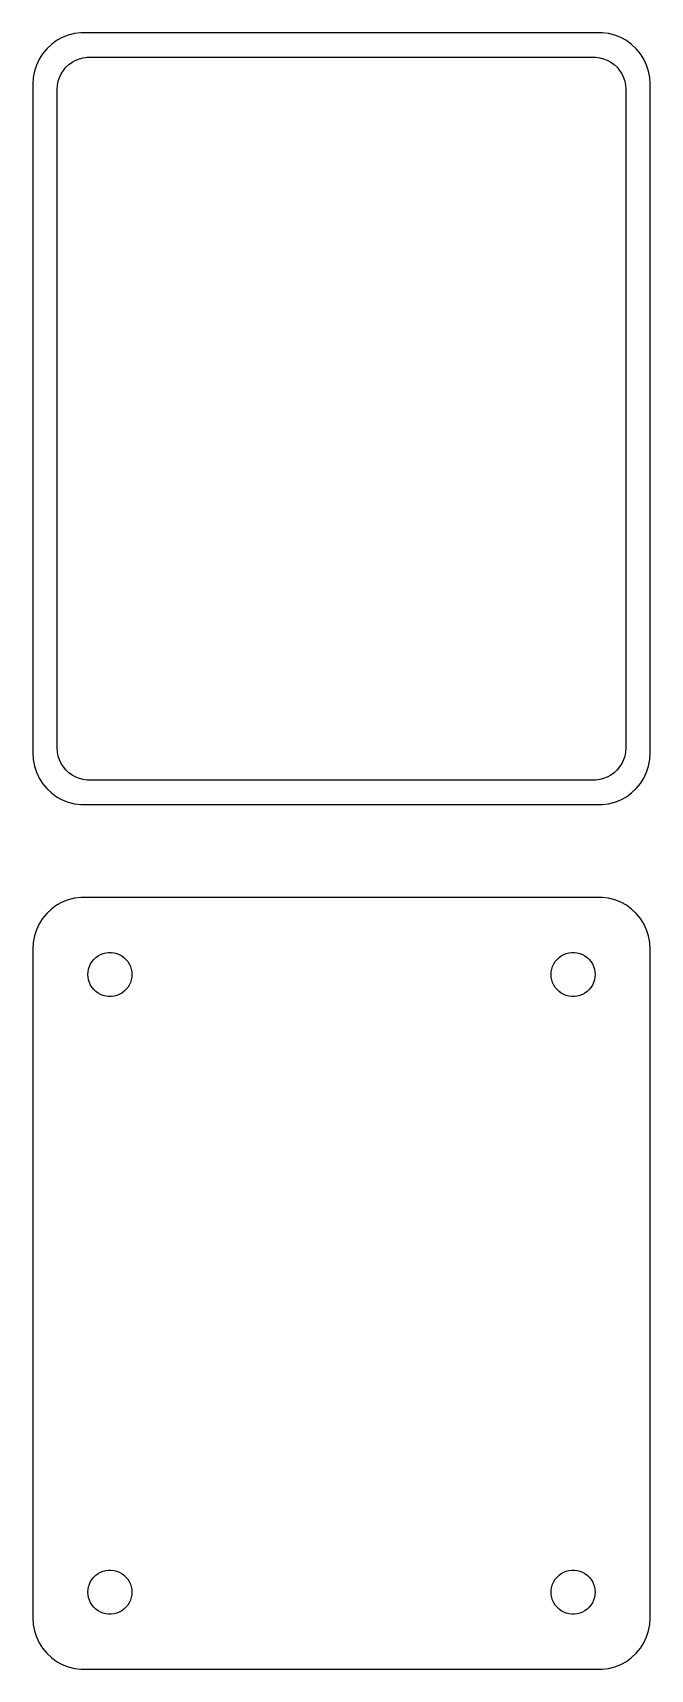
# Model space of a CAD drawing. Header units: metres. Extents: x -30 to 30, y 131 to 289.
import ezdxf

# ---------------------------------------------------------------- set-up
doc = ezdxf.new("R2010")
doc.units = ezdxf.units.M

msp = doc.modelspace()

# ---------------------------------------------------------------- linework, layer by layer
for p, q in [((-25.9369, 289.411), (-26.5451, 289.255)), ((-25.3139, 289.49), (-25.9369, 289.411)), ((25.3139, 289.49), (-25.3139, 289.49)), ((25.9369, 289.411), (25.3139, 289.49)), ((26.5451, 289.255), (25.9369, 289.411)), ((-28.6448, 287.923), (-29.0451, 287.439)), ((-28.1871, 288.353), (-28.6448, 287.923)), ((-27.6791, 288.722), (-28.1871, 288.353)), ((-27.1289, 289.024), (-27.6791, 288.722)), ((-26.5451, 289.255), (-27.1289, 289.024)), ((27.1289, 289.024), (26.5451, 289.255)), ((27.6791, 288.722), (27.1289, 289.024)), ((28.1871, 288.353), (27.6791, 288.722)), ((28.6448, 287.923), (28.1871, 288.353)), ((29.0451, 287.439), (28.6448, 287.923)), ((-29.6489, 286.341), (-29.8429, 285.743)), ((-29.3815, 286.909), (-29.6489, 286.341)), ((-29.0451, 287.439), (-29.3815, 286.909)), ((-26.7692, 286.131), (-26.4842, 286.399)), ((-26.4842, 286.399), (-26.168, 286.628)), ((-26.168, 286.628), (-25.8254, 286.817)), ((-25.8254, 286.817), (-25.4619, 286.961)), ((-25.4619, 286.961), (-25.0833, 287.058)), ((-25.0833, 287.058), (-24.6954, 287.107)), ((-24.6954, 287.107), (24.6954, 287.107)), ((24.6954, 287.107), (25.0833, 287.058)), ((25.0833, 287.058), (25.4619, 286.961)), ((25.4619, 286.961), (25.8254, 286.817)), ((25.8254, 286.817), (26.168, 286.628)), ((26.168, 286.628), (26.4842, 286.399)), ((26.4842, 286.399), (26.7692, 286.131)), ((29.3815, 286.909), (29.0451, 287.439)), ((29.6489, 286.341), (29.3815, 286.909)), ((29.8429, 285.743), (29.6489, 286.341)), ((-29.9606, 285.127), (-30, 284.5)), ((-29.8429, 285.743), (-29.9606, 285.127)), ((-27.5884, 284.39), (-27.5151, 284.774)), ((-27.5151, 284.774), (-27.3943, 285.146)), ((-27.3943, 285.146), (-27.2279, 285.5)), ((-27.2279, 285.5), (-27.0184, 285.83)), ((-27.0184, 285.83), (-26.7692, 286.131)), ((26.7692, 286.131), (27.0184, 285.83)), ((27.0184, 285.83), (27.2279, 285.5)), ((27.2279, 285.5), (27.3943, 285.146)), ((27.3943, 285.146), (27.5151, 284.774)), ((27.5151, 284.774), (27.5884, 284.39)), ((29.9606, 285.127), (29.8429, 285.743)), ((30, 284.5), (29.9606, 285.127)), ((-30, 284.5), (-30, 219.5)), ((-27.6129, 284), (-27.5884, 284.39)), ((-27.6129, 220), (-27.6129, 284)), ((27.5884, 284.39), (27.6129, 284)), ((27.6129, 284), (27.6129, 220)), ((30, 219.5), (30, 284.5)), ((-30, 219.5), (-29.9606, 218.873)), ((-27.5884, 219.61), (-27.6129, 220)), ((-27.5151, 219.226), (-27.5884, 219.61)), ((27.5884, 219.61), (27.5151, 219.226)), ((27.6129, 220), (27.5884, 219.61)), ((29.9606, 218.873), (30, 219.5)), ((-29.9606, 218.873), (-29.8429, 218.257)), ((-29.8429, 218.257), (-29.6489, 217.659)), ((-27.3943, 218.854), (-27.5151, 219.226)), ((-27.2279, 218.5), (-27.3943, 218.854)), ((-27.0184, 218.17), (-27.2279, 218.5)), ((-26.7692, 217.869), (-27.0184, 218.17)), ((-26.4842, 217.601), (-26.7692, 217.869)), ((26.7692, 217.869), (26.4842, 217.601)), ((27.0184, 218.17), (26.7692, 217.869)), ((27.2279, 218.5), (27.0184, 218.17)), ((27.3943, 218.854), (27.2279, 218.5)), ((27.5151, 219.226), (27.3943, 218.854)), ((29.6489, 217.659), (29.8429, 218.257)), ((29.8429, 218.257), (29.9606, 218.873)), ((-29.6489, 217.659), (-29.3815, 217.091)), ((-29.3815, 217.091), (-29.0451, 216.561)), ((-29.0451, 216.561), (-28.6448, 216.077)), ((-26.168, 217.372), (-26.4842, 217.601)), ((-25.8254, 217.183), (-26.168, 217.372)), ((-25.4619, 217.039), (-25.8254, 217.183)), ((-25.0833, 216.942), (-25.4619, 217.039)), ((-24.6954, 216.893), (-25.0833, 216.942)), ((24.6954, 216.893), (-24.6954, 216.893)), ((25.0833, 216.942), (24.6954, 216.893)), ((25.4619, 217.039), (25.0833, 216.942)), ((25.8254, 217.183), (25.4619, 217.039)), ((26.168, 217.372), (25.8254, 217.183)), ((26.4842, 217.601), (26.168, 217.372)), ((28.6448, 216.077), (29.0451, 216.561)), ((29.0451, 216.561), (29.3815, 217.091)), ((29.3815, 217.091), (29.6489, 217.659)), ((-28.6448, 216.077), (-28.1871, 215.647)), ((-28.1871, 215.647), (-27.6791, 215.278)), ((-27.6791, 215.278), (-27.1289, 214.976)), ((-27.1289, 214.976), (-26.5451, 214.745)), ((-26.5451, 214.745), (-25.9369, 214.589)), ((25.9369, 214.589), (26.5451, 214.745)), ((26.5451, 214.745), (27.1289, 214.976)), ((27.1289, 214.976), (27.6791, 215.278)), ((27.6791, 215.278), (28.1871, 215.647)), ((28.1871, 215.647), (28.6448, 216.077)), ((-25.9369, 214.589), (-25.3139, 214.51)), ((-25.3139, 214.51), (25.3139, 214.51)), ((25.3139, 214.51), (25.9369, 214.589)), ((-26.5451, 205.255), (-27.1289, 205.024)), ((-25.9369, 205.411), (-26.5451, 205.255)), ((-25.3139, 205.49), (-25.9369, 205.411)), ((25.3139, 205.49), (-25.3139, 205.49)), ((25.9369, 205.411), (25.3139, 205.49)), ((26.5451, 205.255), (25.9369, 205.411)), ((27.1289, 205.024), (26.5451, 205.255)), ((-28.6448, 203.923), (-29.0451, 203.439)), ((-28.1871, 204.353), (-28.6448, 203.923)), ((-27.6791, 204.722), (-28.1871, 204.353)), ((-27.1289, 205.024), (-27.6791, 204.722)), ((27.6791, 204.722), (27.1289, 205.024)), ((28.1871, 204.353), (27.6791, 204.722)), ((28.6448, 203.923), (28.1871, 204.353)), ((29.0451, 203.439), (28.6448, 203.923)), ((-29.6489, 202.341), (-29.8429, 201.743)), ((-29.3815, 202.909), (-29.6489, 202.341)), ((-29.0451, 203.439), (-29.3815, 202.909)), ((29.3815, 202.909), (29.0451, 203.439)), ((29.6489, 202.341), (29.3815, 202.909)), ((29.8429, 201.743), (29.6489, 202.341)), ((-29.9606, 201.127), (-30, 200.5)), ((-30, 200.5), (-30, 135.5)), ((-29.8429, 201.743), (-29.9606, 201.127)), ((29.9606, 201.127), (29.8429, 201.743)), ((30, 200.5), (29.9606, 201.127)), ((30, 135.5), (30, 200.5)), ((-24.5682, 198.531), (-24.4853, 198.786)), ((-24.4853, 198.786), (-24.3712, 199.029)), ((-24.3712, 199.029), (-24.2275, 199.255)), ((-24.2275, 199.255), (-24.0565, 199.462)), ((-24.0565, 199.462), (-23.8611, 199.645)), ((-23.8611, 199.645), (-23.6441, 199.803)), ((-23.6441, 199.803), (-23.4091, 199.932)), ((-23.4091, 199.932), (-23.1598, 200.031)), ((-23.1598, 200.031), (-22.9001, 200.097)), ((-22.9001, 200.097), (-22.6341, 200.131)), ((-22.6341, 200.131), (-22.3659, 200.131)), ((-22.3659, 200.131), (-22.0999, 200.097)), ((-22.0999, 200.097), (-21.8401, 200.031)), ((-21.8401, 200.031), (-21.5908, 199.932)), ((-21.5908, 199.932), (-21.3559, 199.803)), ((-21.3559, 199.803), (-21.1389, 199.645)), ((-21.1389, 199.645), (-20.9434, 199.462)), ((-20.9434, 199.462), (-20.7725, 199.255)), ((-20.7725, 199.255), (-20.6288, 199.029)), ((-20.6288, 199.029), (-20.5146, 198.786)), ((-20.5146, 198.786), (-20.4318, 198.531)), ((20.4318, 198.531), (20.5146, 198.786)), ((20.5146, 198.786), (20.6288, 199.029)), ((20.6288, 199.029), (20.7725, 199.255)), ((20.7725, 199.255), (20.9434, 199.462)), ((20.9434, 199.462), (21.1389, 199.645)), ((21.1389, 199.645), (21.3559, 199.803)), ((21.3559, 199.803), (21.5908, 199.932)), ((21.5908, 199.932), (21.8401, 200.031)), ((21.8401, 200.031), (22.0999, 200.097)), ((22.0999, 200.097), (22.3659, 200.131)), ((22.3659, 200.131), (22.6341, 200.131)), ((22.6341, 200.131), (22.9001, 200.097)), ((22.9001, 200.097), (23.1598, 200.031)), ((23.1598, 200.031), (23.4091, 199.932)), ((23.4091, 199.932), (23.6441, 199.803)), ((23.6441, 199.803), (23.8611, 199.645)), ((23.8611, 199.645), (24.0565, 199.462)), ((24.0565, 199.462), (24.2275, 199.255)), ((24.2275, 199.255), (24.3712, 199.029)), ((24.3712, 199.029), (24.4853, 198.786)), ((24.4853, 198.786), (24.5682, 198.531)), ((-24.6353, 198), (-24.6185, 198.268)), ((-24.6185, 197.732), (-24.6353, 198)), ((-24.6185, 198.268), (-24.5682, 198.531)), ((-24.5682, 197.469), (-24.6185, 197.732)), ((-24.4853, 197.214), (-24.5682, 197.469)), ((-24.3712, 196.971), (-24.4853, 197.214)), ((-20.5146, 197.214), (-20.6288, 196.971)), ((-20.4318, 197.469), (-20.5146, 197.214)), ((-20.4318, 198.531), (-20.3815, 198.268)), ((-20.3815, 197.732), (-20.4318, 197.469)), ((-20.3815, 198.268), (-20.3647, 198)), ((-20.3647, 198), (-20.3815, 197.732)), ((20.3647, 198), (20.3815, 198.268)), ((20.3815, 197.732), (20.3647, 198)), ((20.3815, 198.268), (20.4318, 198.531)), ((20.4318, 197.469), (20.3815, 197.732)), ((20.5146, 197.214), (20.4318, 197.469)), ((20.6288, 196.971), (20.5146, 197.214)), ((24.4853, 197.214), (24.3712, 196.971)), ((24.5682, 197.469), (24.4853, 197.214)), ((24.5682, 198.531), (24.6185, 198.268)), ((24.6185, 197.732), (24.5682, 197.469)), ((24.6185, 198.268), (24.6353, 198)), ((24.6353, 198), (24.6185, 197.732)), ((-24.2275, 196.745), (-24.3712, 196.971)), ((-24.0565, 196.538), (-24.2275, 196.745)), ((-23.8611, 196.355), (-24.0565, 196.538)), ((-23.6441, 196.197), (-23.8611, 196.355)), ((-23.4091, 196.068), (-23.6441, 196.197)), ((-23.1598, 195.969), (-23.4091, 196.068)), ((-22.9001, 195.903), (-23.1598, 195.969)), ((-22.6341, 195.869), (-22.9001, 195.903)), ((-22.3659, 195.869), (-22.6341, 195.869)), ((-22.0999, 195.903), (-22.3659, 195.869)), ((-21.8401, 195.969), (-22.0999, 195.903)), ((-21.5908, 196.068), (-21.8401, 195.969)), ((-21.3559, 196.197), (-21.5908, 196.068)), ((-21.1389, 196.355), (-21.3559, 196.197)), ((-20.9434, 196.538), (-21.1389, 196.355)), ((-20.7725, 196.745), (-20.9434, 196.538)), ((-20.6288, 196.971), (-20.7725, 196.745)), ((20.7725, 196.745), (20.6288, 196.971)), ((20.9434, 196.538), (20.7725, 196.745)), ((21.1389, 196.355), (20.9434, 196.538)), ((21.3559, 196.197), (21.1389, 196.355)), ((21.5908, 196.068), (21.3559, 196.197)), ((21.8401, 195.969), (21.5908, 196.068)), ((22.0999, 195.903), (21.8401, 195.969)), ((22.3659, 195.869), (22.0999, 195.903)), ((22.6341, 195.869), (22.3659, 195.869)), ((22.9001, 195.903), (22.6341, 195.869)), ((23.1598, 195.969), (22.9001, 195.903)), ((23.4091, 196.068), (23.1598, 195.969)), ((23.6441, 196.197), (23.4091, 196.068)), ((23.8611, 196.355), (23.6441, 196.197)), ((24.0565, 196.538), (23.8611, 196.355)), ((24.2275, 196.745), (24.0565, 196.538)), ((24.3712, 196.971), (24.2275, 196.745)), ((-23.6441, 139.803), (-23.4091, 139.932)), ((-23.4091, 139.932), (-23.1598, 140.031)), ((-23.1598, 140.031), (-22.9001, 140.097)), ((-22.9001, 140.097), (-22.6341, 140.131)), ((-22.6341, 140.131), (-22.3659, 140.131)), ((-22.3659, 140.131), (-22.0999, 140.097)), ((-22.0999, 140.097), (-21.8401, 140.031)), ((-21.8401, 140.031), (-21.5908, 139.932)), ((-21.5908, 139.932), (-21.3559, 139.803)), ((21.3559, 139.803), (21.5908, 139.932)), ((21.5908, 139.932), (21.8401, 140.031)), ((21.8401, 140.031), (22.0999, 140.097)), ((22.0999, 140.097), (22.3659, 140.131)), ((22.3659, 140.131), (22.6341, 140.131)), ((22.6341, 140.131), (22.9001, 140.097)), ((22.9001, 140.097), (23.1598, 140.031)), ((23.1598, 140.031), (23.4091, 139.932)), ((23.4091, 139.932), (23.6441, 139.803)), ((-24.6185, 138.268), (-24.5682, 138.531)), ((-24.5682, 138.531), (-24.4853, 138.786)), ((-24.4853, 138.786), (-24.3712, 139.029)), ((-24.3712, 139.029), (-24.2275, 139.255)), ((-24.2275, 139.255), (-24.0565, 139.462)), ((-24.0565, 139.462), (-23.8611, 139.645)), ((-23.8611, 139.645), (-23.6441, 139.803)), ((-21.3559, 139.803), (-21.1389, 139.645)), ((-21.1389, 139.645), (-20.9434, 139.462)), ((-20.9434, 139.462), (-20.7725, 139.255)), ((-20.7725, 139.255), (-20.6288, 139.029)), ((-20.6288, 139.029), (-20.5146, 138.786)), ((-20.5146, 138.786), (-20.4318, 138.531)), ((-20.4318, 138.531), (-20.3815, 138.268)), ((20.3815, 138.268), (20.4318, 138.531)), ((20.4318, 138.531), (20.5146, 138.786)), ((20.5146, 138.786), (20.6288, 139.029)), ((20.6288, 139.029), (20.7725, 139.255)), ((20.7725, 139.255), (20.9434, 139.462)), ((20.9434, 139.462), (21.1389, 139.645)), ((21.1389, 139.645), (21.3559, 139.803)), ((23.6441, 139.803), (23.8611, 139.645)), ((23.8611, 139.645), (24.0565, 139.462)), ((24.0565, 139.462), (24.2275, 139.255)), ((24.2275, 139.255), (24.3712, 139.029)), ((24.3712, 139.029), (24.4853, 138.786)), ((24.4853, 138.786), (24.5682, 138.531)), ((24.5682, 138.531), (24.6185, 138.268)), ((-24.6353, 138), (-24.6185, 138.268)), ((-24.6185, 137.732), (-24.6353, 138)), ((-24.5682, 137.469), (-24.6185, 137.732)), ((-24.4853, 137.214), (-24.5682, 137.469)), ((-24.3712, 136.971), (-24.4853, 137.214)), ((-24.2275, 136.745), (-24.3712, 136.971)), ((-24.0565, 136.538), (-24.2275, 136.745)), ((-20.7725, 136.745), (-20.9434, 136.538)), ((-20.6288, 136.971), (-20.7725, 136.745)), ((-20.5146, 137.214), (-20.6288, 136.971)), ((-20.4318, 137.469), (-20.5146, 137.214)), ((-20.3815, 137.732), (-20.4318, 137.469)), ((-20.3815, 138.268), (-20.3647, 138)), ((-20.3647, 138), (-20.3815, 137.732)), ((20.3647, 138), (20.3815, 138.268)), ((20.3815, 137.732), (20.3647, 138)), ((20.4318, 137.469), (20.3815, 137.732)), ((20.5146, 137.214), (20.4318, 137.469)), ((20.6288, 136.971), (20.5146, 137.214)), ((20.7725, 136.745), (20.6288, 136.971)), ((20.9434, 136.538), (20.7725, 136.745)), ((24.2275, 136.745), (24.0565, 136.538)), ((24.3712, 136.971), (24.2275, 136.745)), ((24.4853, 137.214), (24.3712, 136.971)), ((24.5682, 137.469), (24.4853, 137.214)), ((24.6185, 137.732), (24.5682, 137.469)), ((24.6185, 138.268), (24.6353, 138)), ((24.6353, 138), (24.6185, 137.732)), ((-30, 135.5), (-29.9606, 134.873)), ((-23.8611, 136.355), (-24.0565, 136.538)), ((-23.6441, 136.197), (-23.8611, 136.355)), ((-23.4091, 136.068), (-23.6441, 136.197)), ((-23.1598, 135.969), (-23.4091, 136.068)), ((-22.9001, 135.903), (-23.1598, 135.969)), ((-22.6341, 135.869), (-22.9001, 135.903)), ((-22.3659, 135.869), (-22.6341, 135.869)), ((-22.0999, 135.903), (-22.3659, 135.869)), ((-21.8401, 135.969), (-22.0999, 135.903)), ((-21.5908, 136.068), (-21.8401, 135.969)), ((-21.3559, 136.197), (-21.5908, 136.068)), ((-21.1389, 136.355), (-21.3559, 136.197)), ((-20.9434, 136.538), (-21.1389, 136.355)), ((21.1389, 136.355), (20.9434, 136.538)), ((21.3559, 136.197), (21.1389, 136.355)), ((21.5908, 136.068), (21.3559, 136.197)), ((21.8401, 135.969), (21.5908, 136.068)), ((22.0999, 135.903), (21.8401, 135.969)), ((22.3659, 135.869), (22.0999, 135.903)), ((22.6341, 135.869), (22.3659, 135.869)), ((22.9001, 135.903), (22.6341, 135.869)), ((23.1598, 135.969), (22.9001, 135.903)), ((23.4091, 136.068), (23.1598, 135.969)), ((23.6441, 136.197), (23.4091, 136.068)), ((23.8611, 136.355), (23.6441, 136.197)), ((24.0565, 136.538), (23.8611, 136.355)), ((29.9606, 134.873), (30, 135.5)), ((-29.9606, 134.873), (-29.8429, 134.257)), ((-29.8429, 134.257), (-29.6489, 133.659)), ((-29.6489, 133.659), (-29.3815, 133.091)), ((29.3815, 133.091), (29.6489, 133.659)), ((29.6489, 133.659), (29.8429, 134.257)), ((29.8429, 134.257), (29.9606, 134.873)), ((-29.3815, 133.091), (-29.0451, 132.561)), ((-29.0451, 132.561), (-28.6448, 132.077)), ((-28.6448, 132.077), (-28.1871, 131.647)), ((28.1871, 131.647), (28.6448, 132.077)), ((28.6448, 132.077), (29.0451, 132.561)), ((29.0451, 132.561), (29.3815, 133.091)), ((-28.1871, 131.647), (-27.6791, 131.278)), ((-27.6791, 131.278), (-27.1289, 130.976)), ((-27.1289, 130.976), (-26.5451, 130.745)), ((-26.5451, 130.745), (-25.9369, 130.589)), ((-25.9369, 130.589), (-25.3139, 130.51)), ((-25.3139, 130.51), (25.3139, 130.51)), ((25.3139, 130.51), (25.9369, 130.589)), ((25.9369, 130.589), (26.5451, 130.745)), ((26.5451, 130.745), (27.1289, 130.976)), ((27.1289, 130.976), (27.6791, 131.278)), ((27.6791, 131.278), (28.1871, 131.647))]:
    msp.add_line(p, q)

doc.saveas('drawing.dxf')
